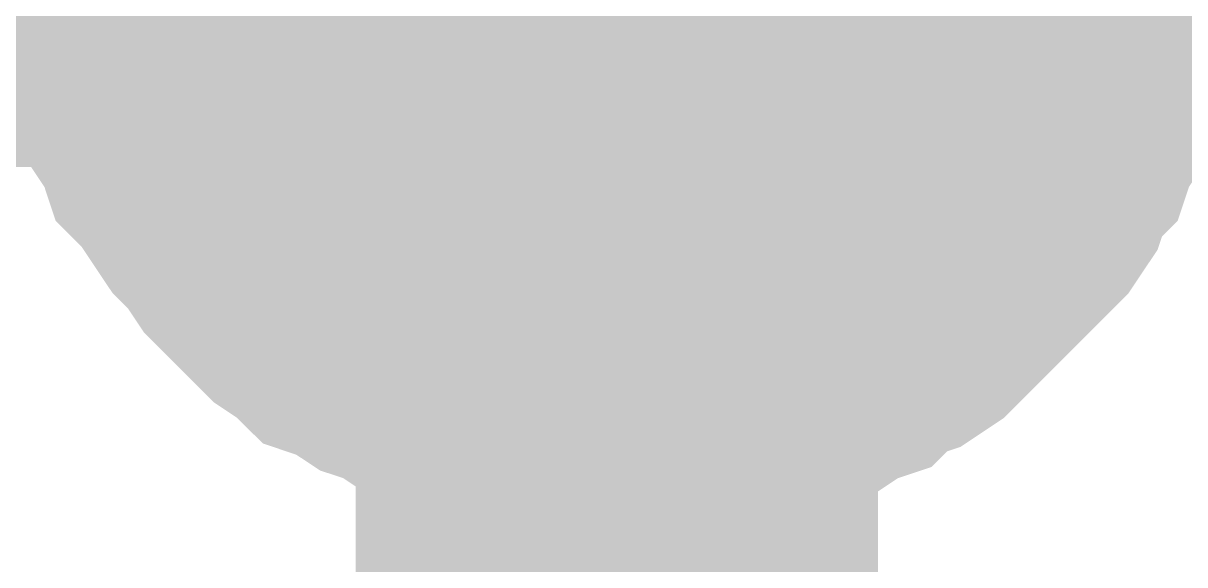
# Model space of a CAD drawing. Header units: inches. Extents: x 0 to 841, y 0 to 594.
# Drawn here: x 256.661 to 258.327, y 304.051 to 304.827 of the extents above; entities that cross this region are included whole.
import ezdxf

# ---------------------------------------------------------------- set-up
doc = ezdxf.new("R2010")
doc.units = ezdxf.units.IN
doc.layers.add('Sheet', color=255, linetype='Continuous')

msp = doc.modelspace()

# ---------------------------------------------------------------- linework, layer by layer
at = {"layer": 'Sheet'}
msp.add_lwpolyline([(257.246, 305, 0.508, 0.508, 1), (257.754, 305, 0.508, 0.508, 1)], format="xyseb", close=True, dxfattribs=at)
for points in [[(252.5156, 299.9983, 0.7493, 0.7493, 0), (257.5125, 299.9983, 0.7493, 0.7493, 0), (257.5125, 304.9955, 0.7493, 0.7493, 0)], [(252.5156, 304.9955, 0.7493, 0.7493, 0), (257.5125, 304.9955, 0.7493, 0.7493, 0), (267.5174, 304.9955, 0.7493, 0.7493, 0)], [(257.5125, 304.2319, 0.2997, 0.2997, 0), (257.4788, 304.2319, 0.2997, 0.2997, 0), (257.4339, 304.2319, 0.2997, 0.2997, 0), (257.4002, 304.2431, 0.2997, 0.2997, 0), (257.3553, 304.2431, 0.2997, 0.2997, 0), (257.3216, 304.2543, 0.2997, 0.2997, 0), (257.2879, 304.2655, 0.2997, 0.2997, 0), (257.2542, 304.2768, 0.2997, 0.2997, 0), (257.2205, 304.288, 0.2997, 0.2997, 0), (257.1868, 304.3105, 0.2997, 0.2997, 0), (257.1531, 304.3217, 0.2997, 0.2997, 0), (257.1194, 304.3441, 0.2997, 0.2997, 0), (257.0858, 304.3554, 0.2997, 0.2997, 0), (257.0633, 304.3778, 0.2997, 0.2997, 0), (257.0296, 304.4003, 0.2997, 0.2997, 0), (256.9959, 304.434, 0.2997, 0.2997, 0), (256.9735, 304.4564, 0.2997, 0.2997, 0), (256.951, 304.4789, 0.2997, 0.2997, 0), (256.9286, 304.5126, 0.2997, 0.2997, 0), (256.9061, 304.5351, 0.2997, 0.2997, 0), (256.8836, 304.5687, 0.2997, 0.2997, 0), (256.8612, 304.6024, 0.2997, 0.2997, 0), (256.8387, 304.6249, 0.2997, 0.2997, 0), (256.8275, 304.6586, 0.2997, 0.2997, 0), (256.805, 304.6923, 0.2997, 0.2997, 0), (256.7938, 304.726, 0.2997, 0.2997, 0), (256.7826, 304.7709, 0.2997, 0.2997, 0), (256.7713, 304.8046, 0.2997, 0.2997, 0), (256.7601, 304.8382, 0.2997, 0.2997, 0), (256.7601, 304.8832, 0.2997, 0.2997, 0), (256.7489, 304.9169, 0.2997, 0.2997, 0), (256.7489, 304.9505, 0.2997, 0.2997, 0), (256.7489, 304.9955, 0.2997, 0.2997, 0)], [(257.5125, 304.2319, 0.2997, 0.2997, 0), (257.4788, 304.2319, 0.2997, 0.2997, 0), (257.4339, 304.2319, 0.2997, 0.2997, 0), (257.4002, 304.2431, 0.2997, 0.2997, 0), (257.3553, 304.2431, 0.2997, 0.2997, 0), (257.3216, 304.2543, 0.2997, 0.2997, 0), (257.2879, 304.2655, 0.2997, 0.2997, 0), (257.2542, 304.2768, 0.2997, 0.2997, 0), (257.2205, 304.288, 0.2997, 0.2997, 0), (257.1868, 304.3105, 0.2997, 0.2997, 0), (257.1531, 304.3217, 0.2997, 0.2997, 0), (257.1194, 304.3441, 0.2997, 0.2997, 0), (257.0858, 304.3554, 0.2997, 0.2997, 0), (257.0633, 304.3778, 0.2997, 0.2997, 0), (257.0296, 304.4003, 0.2997, 0.2997, 0), (256.9959, 304.434, 0.2997, 0.2997, 0), (256.9735, 304.4564, 0.2997, 0.2997, 0), (256.951, 304.4789, 0.2997, 0.2997, 0), (256.9286, 304.5126, 0.2997, 0.2997, 0), (256.9061, 304.5351, 0.2997, 0.2997, 0), (256.8836, 304.5687, 0.2997, 0.2997, 0), (256.8612, 304.6024, 0.2997, 0.2997, 0), (256.8387, 304.6249, 0.2997, 0.2997, 0), (256.8275, 304.6586, 0.2997, 0.2997, 0), (256.805, 304.6923, 0.2997, 0.2997, 0), (256.7938, 304.726, 0.2997, 0.2997, 0), (256.7826, 304.7709, 0.2997, 0.2997, 0), (256.7713, 304.8046, 0.2997, 0.2997, 0), (256.7601, 304.8382, 0.2997, 0.2997, 0), (256.7601, 304.8832, 0.2997, 0.2997, 0), (256.7489, 304.9169, 0.2997, 0.2997, 0), (256.7489, 304.9505, 0.2997, 0.2997, 0), (256.7489, 304.9955, 0.2997, 0.2997, 0)], [(257.5125, 304.4901, 0.2997, 0.2997, 0), (257.49, 304.4901, 0.2997, 0.2997, 0), (257.4563, 304.4901, 0.2997, 0.2997, 0), (257.4339, 304.5014, 0.2997, 0.2997, 0), (257.4114, 304.5014, 0.2997, 0.2997, 0), (257.3889, 304.5014, 0.2997, 0.2997, 0), (257.3665, 304.5126, 0.2997, 0.2997, 0), (257.3328, 304.5238, 0.2997, 0.2997, 0), (257.3103, 304.5351, 0.2997, 0.2997, 0), (257.2879, 304.5351, 0.2997, 0.2997, 0), (257.2654, 304.5463, 0.2997, 0.2997, 0), (257.2542, 304.5575, 0.2997, 0.2997, 0), (257.2317, 304.58, 0.2997, 0.2997, 0), (257.2093, 304.5912, 0.2997, 0.2997, 0), (257.1868, 304.6024, 0.2997, 0.2997, 0), (257.1756, 304.6249, 0.2997, 0.2997, 0), (257.1531, 304.6361, 0.2997, 0.2997, 0), (257.1419, 304.6586, 0.2997, 0.2997, 0), (257.1194, 304.6698, 0.2997, 0.2997, 0), (257.1082, 304.6923, 0.2997, 0.2997, 0), (257.097, 304.7147, 0.2997, 0.2997, 0), (257.0745, 304.7372, 0.2997, 0.2997, 0), (257.0633, 304.7484, 0.2997, 0.2997, 0), (257.0521, 304.7709, 0.2997, 0.2997, 0), (257.0521, 304.7933, 0.2997, 0.2997, 0), (257.0408, 304.8158, 0.2997, 0.2997, 0), (257.0296, 304.8495, 0.2997, 0.2997, 0), (257.0184, 304.8719, 0.2997, 0.2997, 0), (257.0184, 304.8944, 0.2997, 0.2997, 0), (257.0184, 304.9169, 0.2997, 0.2997, 0), (257.0072, 304.9393, 0.2997, 0.2997, 0), (257.0072, 304.973, 0.2997, 0.2997, 0), (257.0072, 304.9955, 0.2997, 0.2997, 0)], [(257.5125, 304.4901, 0.2997, 0.2997, 0), (257.49, 304.4901, 0.2997, 0.2997, 0), (257.4563, 304.4901, 0.2997, 0.2997, 0), (257.4339, 304.5014, 0.2997, 0.2997, 0), (257.4114, 304.5014, 0.2997, 0.2997, 0), (257.3889, 304.5014, 0.2997, 0.2997, 0), (257.3665, 304.5126, 0.2997, 0.2997, 0), (257.3328, 304.5238, 0.2997, 0.2997, 0), (257.3103, 304.5351, 0.2997, 0.2997, 0), (257.2879, 304.5351, 0.2997, 0.2997, 0), (257.2654, 304.5463, 0.2997, 0.2997, 0), (257.2542, 304.5575, 0.2997, 0.2997, 0), (257.2317, 304.58, 0.2997, 0.2997, 0), (257.2093, 304.5912, 0.2997, 0.2997, 0), (257.1868, 304.6024, 0.2997, 0.2997, 0), (257.1756, 304.6249, 0.2997, 0.2997, 0), (257.1531, 304.6361, 0.2997, 0.2997, 0), (257.1419, 304.6586, 0.2997, 0.2997, 0), (257.1194, 304.6698, 0.2997, 0.2997, 0), (257.1082, 304.6923, 0.2997, 0.2997, 0), (257.097, 304.7147, 0.2997, 0.2997, 0), (257.0745, 304.7372, 0.2997, 0.2997, 0), (257.0633, 304.7484, 0.2997, 0.2997, 0), (257.0521, 304.7709, 0.2997, 0.2997, 0), (257.0521, 304.7933, 0.2997, 0.2997, 0), (257.0408, 304.8158, 0.2997, 0.2997, 0), (257.0296, 304.8495, 0.2997, 0.2997, 0), (257.0184, 304.8719, 0.2997, 0.2997, 0), (257.0184, 304.8944, 0.2997, 0.2997, 0), (257.0184, 304.9169, 0.2997, 0.2997, 0), (257.0072, 304.9393, 0.2997, 0.2997, 0), (257.0072, 304.973, 0.2997, 0.2997, 0), (257.0072, 304.9955, 0.2997, 0.2997, 0)], [(258.276, 304.9955, 0.2997, 0.2997, 0), (258.276, 304.9505, 0.2997, 0.2997, 0), (258.276, 304.9169, 0.2997, 0.2997, 0), (258.2648, 304.8832, 0.2997, 0.2997, 0), (258.2648, 304.8382, 0.2997, 0.2997, 0), (258.2536, 304.8046, 0.2997, 0.2997, 0), (258.2423, 304.7709, 0.2997, 0.2997, 0), (258.2311, 304.726, 0.2997, 0.2997, 0), (258.2199, 304.6923, 0.2997, 0.2997, 0), (258.1974, 304.6586, 0.2997, 0.2997, 0), (258.1862, 304.6249, 0.2997, 0.2997, 0), (258.1637, 304.6024, 0.2997, 0.2997, 0), (258.1525, 304.5687, 0.2997, 0.2997, 0), (258.13, 304.5351, 0.2997, 0.2997, 0), (258.1076, 304.5126, 0.2997, 0.2997, 0), (258.0739, 304.4789, 0.2997, 0.2997, 0), (258.0514, 304.4564, 0.2997, 0.2997, 0), (258.029, 304.434, 0.2997, 0.2997, 0), (257.9953, 304.4003, 0.2997, 0.2997, 0), (257.9728, 304.3778, 0.2997, 0.2997, 0), (257.9392, 304.3554, 0.2997, 0.2997, 0), (257.9055, 304.3441, 0.2997, 0.2997, 0), (257.883, 304.3217, 0.2997, 0.2997, 0), (257.8493, 304.3105, 0.2997, 0.2997, 0), (257.8156, 304.288, 0.2997, 0.2997, 0), (257.782, 304.2768, 0.2997, 0.2997, 0), (257.737, 304.2655, 0.2997, 0.2997, 0), (257.7033, 304.2543, 0.2997, 0.2997, 0), (257.6697, 304.2431, 0.2997, 0.2997, 0), (257.6247, 304.2431, 0.2997, 0.2997, 0), (257.5911, 304.2319, 0.2997, 0.2997, 0), (257.5574, 304.2319, 0.2997, 0.2997, 0), (257.5125, 304.2319, 0.2997, 0.2997, 0)], [(258.276, 304.9955, 0.2997, 0.2997, 0), (258.276, 304.9505, 0.2997, 0.2997, 0), (258.276, 304.9169, 0.2997, 0.2997, 0), (258.2648, 304.8832, 0.2997, 0.2997, 0), (258.2648, 304.8382, 0.2997, 0.2997, 0), (258.2536, 304.8046, 0.2997, 0.2997, 0), (258.2423, 304.7709, 0.2997, 0.2997, 0), (258.2311, 304.726, 0.2997, 0.2997, 0), (258.2199, 304.6923, 0.2997, 0.2997, 0), (258.1974, 304.6586, 0.2997, 0.2997, 0), (258.1862, 304.6249, 0.2997, 0.2997, 0), (258.1637, 304.6024, 0.2997, 0.2997, 0), (258.1525, 304.5687, 0.2997, 0.2997, 0), (258.13, 304.5351, 0.2997, 0.2997, 0), (258.1076, 304.5126, 0.2997, 0.2997, 0), (258.0739, 304.4789, 0.2997, 0.2997, 0), (258.0514, 304.4564, 0.2997, 0.2997, 0), (258.029, 304.434, 0.2997, 0.2997, 0), (257.9953, 304.4003, 0.2997, 0.2997, 0), (257.9728, 304.3778, 0.2997, 0.2997, 0), (257.9392, 304.3554, 0.2997, 0.2997, 0), (257.9055, 304.3441, 0.2997, 0.2997, 0), (257.883, 304.3217, 0.2997, 0.2997, 0), (257.8493, 304.3105, 0.2997, 0.2997, 0), (257.8156, 304.288, 0.2997, 0.2997, 0), (257.782, 304.2768, 0.2997, 0.2997, 0), (257.737, 304.2655, 0.2997, 0.2997, 0), (257.7033, 304.2543, 0.2997, 0.2997, 0), (257.6697, 304.2431, 0.2997, 0.2997, 0), (257.6247, 304.2431, 0.2997, 0.2997, 0), (257.5911, 304.2319, 0.2997, 0.2997, 0), (257.5574, 304.2319, 0.2997, 0.2997, 0), (257.5125, 304.2319, 0.2997, 0.2997, 0)], [(258.0178, 304.9955, 0.2997, 0.2997, 0), (258.0178, 304.973, 0.2997, 0.2997, 0), (258.0178, 304.9393, 0.2997, 0.2997, 0), (258.0065, 304.9169, 0.2997, 0.2997, 0), (258.0065, 304.8944, 0.2997, 0.2997, 0), (258.0065, 304.8719, 0.2997, 0.2997, 0), (257.9953, 304.8495, 0.2997, 0.2997, 0), (257.9841, 304.8158, 0.2997, 0.2997, 0), (257.9728, 304.7933, 0.2997, 0.2997, 0), (257.9728, 304.7709, 0.2997, 0.2997, 0), (257.9616, 304.7484, 0.2997, 0.2997, 0), (257.9504, 304.7372, 0.2997, 0.2997, 0), (257.9279, 304.7147, 0.2997, 0.2997, 0), (257.9167, 304.6923, 0.2997, 0.2997, 0), (257.9055, 304.6698, 0.2997, 0.2997, 0), (257.883, 304.6586, 0.2997, 0.2997, 0), (257.8718, 304.6361, 0.2997, 0.2997, 0), (257.8493, 304.6249, 0.2997, 0.2997, 0), (257.8381, 304.6024, 0.2997, 0.2997, 0), (257.8156, 304.5912, 0.2997, 0.2997, 0), (257.7932, 304.58, 0.2997, 0.2997, 0), (257.7707, 304.5575, 0.2997, 0.2997, 0), (257.7595, 304.5463, 0.2997, 0.2997, 0), (257.737, 304.5351, 0.2997, 0.2997, 0), (257.7146, 304.5351, 0.2997, 0.2997, 0), (257.6921, 304.5238, 0.2997, 0.2997, 0), (257.6584, 304.5126, 0.2997, 0.2997, 0), (257.636, 304.5014, 0.2997, 0.2997, 0), (257.6135, 304.5014, 0.2997, 0.2997, 0), (257.5911, 304.5014, 0.2997, 0.2997, 0), (257.5686, 304.4901, 0.2997, 0.2997, 0), (257.5349, 304.4901, 0.2997, 0.2997, 0), (257.5125, 304.4901, 0.2997, 0.2997, 0)], [(258.0178, 304.9955, 0.2997, 0.2997, 0), (258.0178, 304.973, 0.2997, 0.2997, 0), (258.0178, 304.9393, 0.2997, 0.2997, 0), (258.0065, 304.9169, 0.2997, 0.2997, 0), (258.0065, 304.8944, 0.2997, 0.2997, 0), (258.0065, 304.8719, 0.2997, 0.2997, 0), (257.9953, 304.8495, 0.2997, 0.2997, 0), (257.9841, 304.8158, 0.2997, 0.2997, 0), (257.9728, 304.7933, 0.2997, 0.2997, 0), (257.9728, 304.7709, 0.2997, 0.2997, 0), (257.9616, 304.7484, 0.2997, 0.2997, 0), (257.9504, 304.7372, 0.2997, 0.2997, 0), (257.9279, 304.7147, 0.2997, 0.2997, 0), (257.9167, 304.6923, 0.2997, 0.2997, 0), (257.9055, 304.6698, 0.2997, 0.2997, 0), (257.883, 304.6586, 0.2997, 0.2997, 0), (257.8718, 304.6361, 0.2997, 0.2997, 0), (257.8493, 304.6249, 0.2997, 0.2997, 0), (257.8381, 304.6024, 0.2997, 0.2997, 0), (257.8156, 304.5912, 0.2997, 0.2997, 0), (257.7932, 304.58, 0.2997, 0.2997, 0), (257.7707, 304.5575, 0.2997, 0.2997, 0), (257.7595, 304.5463, 0.2997, 0.2997, 0), (257.737, 304.5351, 0.2997, 0.2997, 0), (257.7146, 304.5351, 0.2997, 0.2997, 0), (257.6921, 304.5238, 0.2997, 0.2997, 0), (257.6584, 304.5126, 0.2997, 0.2997, 0), (257.636, 304.5014, 0.2997, 0.2997, 0), (257.6135, 304.5014, 0.2997, 0.2997, 0), (257.5911, 304.5014, 0.2997, 0.2997, 0), (257.5686, 304.4901, 0.2997, 0.2997, 0), (257.5349, 304.4901, 0.2997, 0.2997, 0), (257.5125, 304.4901, 0.2997, 0.2997, 0)], [(257.5125, 304.2319, 0.0991, 0.0991, 0), (257.4788, 304.2319, 0.0991, 0.0991, 0), (257.4339, 304.2319, 0.0991, 0.0991, 0), (257.4002, 304.2431, 0.0991, 0.0991, 0), (257.3553, 304.2431, 0.0991, 0.0991, 0), (257.3216, 304.2543, 0.0991, 0.0991, 0), (257.2879, 304.2655, 0.0991, 0.0991, 0), (257.2542, 304.2768, 0.0991, 0.0991, 0), (257.2205, 304.288, 0.0991, 0.0991, 0), (257.1868, 304.3105, 0.0991, 0.0991, 0), (257.1531, 304.3217, 0.0991, 0.0991, 0), (257.1194, 304.3441, 0.0991, 0.0991, 0), (257.0858, 304.3554, 0.0991, 0.0991, 0), (257.0633, 304.3778, 0.0991, 0.0991, 0), (257.0296, 304.4003, 0.0991, 0.0991, 0), (256.9959, 304.434, 0.0991, 0.0991, 0), (256.9735, 304.4564, 0.0991, 0.0991, 0), (256.951, 304.4789, 0.0991, 0.0991, 0), (256.9286, 304.5126, 0.0991, 0.0991, 0), (256.9061, 304.5351, 0.0991, 0.0991, 0), (256.8836, 304.5687, 0.0991, 0.0991, 0), (256.8612, 304.6024, 0.0991, 0.0991, 0), (256.8387, 304.6249, 0.0991, 0.0991, 0), (256.8275, 304.6586, 0.0991, 0.0991, 0), (256.805, 304.6923, 0.0991, 0.0991, 0), (256.7938, 304.726, 0.0991, 0.0991, 0), (256.7826, 304.7709, 0.0991, 0.0991, 0), (256.7713, 304.8046, 0.0991, 0.0991, 0), (256.7601, 304.8382, 0.0991, 0.0991, 0), (256.7601, 304.8832, 0.0991, 0.0991, 0)], [(257.5125, 304.2319, 0.0991, 0.0991, 0), (257.4788, 304.2319, 0.0991, 0.0991, 0), (257.4339, 304.2319, 0.0991, 0.0991, 0), (257.4002, 304.2431, 0.0991, 0.0991, 0), (257.3553, 304.2431, 0.0991, 0.0991, 0), (257.3216, 304.2543, 0.0991, 0.0991, 0), (257.2879, 304.2655, 0.0991, 0.0991, 0), (257.2542, 304.2768, 0.0991, 0.0991, 0), (257.2205, 304.288, 0.0991, 0.0991, 0), (257.1868, 304.3105, 0.0991, 0.0991, 0), (257.1531, 304.3217, 0.0991, 0.0991, 0), (257.1194, 304.3441, 0.0991, 0.0991, 0), (257.0858, 304.3554, 0.0991, 0.0991, 0), (257.0633, 304.3778, 0.0991, 0.0991, 0), (257.0296, 304.4003, 0.0991, 0.0991, 0), (256.9959, 304.434, 0.0991, 0.0991, 0), (256.9735, 304.4564, 0.0991, 0.0991, 0), (256.951, 304.4789, 0.0991, 0.0991, 0), (256.9286, 304.5126, 0.0991, 0.0991, 0), (256.9061, 304.5351, 0.0991, 0.0991, 0), (256.8836, 304.5687, 0.0991, 0.0991, 0), (256.8612, 304.6024, 0.0991, 0.0991, 0), (256.8387, 304.6249, 0.0991, 0.0991, 0), (256.8275, 304.6586, 0.0991, 0.0991, 0), (256.805, 304.6923, 0.0991, 0.0991, 0), (256.7938, 304.726, 0.0991, 0.0991, 0), (256.7826, 304.7709, 0.0991, 0.0991, 0), (256.7713, 304.8046, 0.0991, 0.0991, 0), (256.7601, 304.8382, 0.0991, 0.0991, 0), (256.7601, 304.8832, 0.0991, 0.0991, 0)], [(257.5125, 304.4901, 0.0991, 0.0991, 0), (257.49, 304.4901, 0.0991, 0.0991, 0), (257.4563, 304.4901, 0.0991, 0.0991, 0), (257.4339, 304.5014, 0.0991, 0.0991, 0), (257.4114, 304.5014, 0.0991, 0.0991, 0), (257.3889, 304.5014, 0.0991, 0.0991, 0), (257.3665, 304.5126, 0.0991, 0.0991, 0), (257.3328, 304.5238, 0.0991, 0.0991, 0), (257.3103, 304.5351, 0.0991, 0.0991, 0), (257.2879, 304.5351, 0.0991, 0.0991, 0), (257.2654, 304.5463, 0.0991, 0.0991, 0), (257.2542, 304.5575, 0.0991, 0.0991, 0), (257.2317, 304.58, 0.0991, 0.0991, 0), (257.2093, 304.5912, 0.0991, 0.0991, 0), (257.1868, 304.6024, 0.0991, 0.0991, 0), (257.1756, 304.6249, 0.0991, 0.0991, 0), (257.1531, 304.6361, 0.0991, 0.0991, 0), (257.1419, 304.6586, 0.0991, 0.0991, 0), (257.1194, 304.6698, 0.0991, 0.0991, 0), (257.1082, 304.6923, 0.0991, 0.0991, 0), (257.097, 304.7147, 0.0991, 0.0991, 0), (257.0745, 304.7372, 0.0991, 0.0991, 0), (257.0633, 304.7484, 0.0991, 0.0991, 0), (257.0521, 304.7709, 0.0991, 0.0991, 0), (257.0521, 304.7933, 0.0991, 0.0991, 0), (257.0408, 304.8158, 0.0991, 0.0991, 0), (257.0296, 304.8495, 0.0991, 0.0991, 0), (257.0184, 304.8719, 0.0991, 0.0991, 0), (257.0184, 304.8944, 0.0991, 0.0991, 0)], [(257.5125, 304.4901, 0.0991, 0.0991, 0), (257.49, 304.4901, 0.0991, 0.0991, 0), (257.4563, 304.4901, 0.0991, 0.0991, 0), (257.4339, 304.5014, 0.0991, 0.0991, 0), (257.4114, 304.5014, 0.0991, 0.0991, 0), (257.3889, 304.5014, 0.0991, 0.0991, 0), (257.3665, 304.5126, 0.0991, 0.0991, 0), (257.3328, 304.5238, 0.0991, 0.0991, 0), (257.3103, 304.5351, 0.0991, 0.0991, 0), (257.2879, 304.5351, 0.0991, 0.0991, 0), (257.2654, 304.5463, 0.0991, 0.0991, 0), (257.2542, 304.5575, 0.0991, 0.0991, 0), (257.2317, 304.58, 0.0991, 0.0991, 0), (257.2093, 304.5912, 0.0991, 0.0991, 0), (257.1868, 304.6024, 0.0991, 0.0991, 0), (257.1756, 304.6249, 0.0991, 0.0991, 0), (257.1531, 304.6361, 0.0991, 0.0991, 0), (257.1419, 304.6586, 0.0991, 0.0991, 0), (257.1194, 304.6698, 0.0991, 0.0991, 0), (257.1082, 304.6923, 0.0991, 0.0991, 0), (257.097, 304.7147, 0.0991, 0.0991, 0), (257.0745, 304.7372, 0.0991, 0.0991, 0), (257.0633, 304.7484, 0.0991, 0.0991, 0), (257.0521, 304.7709, 0.0991, 0.0991, 0), (257.0521, 304.7933, 0.0991, 0.0991, 0), (257.0408, 304.8158, 0.0991, 0.0991, 0), (257.0296, 304.8495, 0.0991, 0.0991, 0), (257.0184, 304.8719, 0.0991, 0.0991, 0), (257.0184, 304.8944, 0.0991, 0.0991, 0)], [(258.0065, 304.8944, 0.0991, 0.0991, 0), (258.0065, 304.8719, 0.0991, 0.0991, 0), (257.9953, 304.8495, 0.0991, 0.0991, 0), (257.9841, 304.8158, 0.0991, 0.0991, 0), (257.9728, 304.7933, 0.0991, 0.0991, 0), (257.9728, 304.7709, 0.0991, 0.0991, 0), (257.9616, 304.7484, 0.0991, 0.0991, 0), (257.9504, 304.7372, 0.0991, 0.0991, 0), (257.9279, 304.7147, 0.0991, 0.0991, 0), (257.9167, 304.6923, 0.0991, 0.0991, 0), (257.9055, 304.6698, 0.0991, 0.0991, 0), (257.883, 304.6586, 0.0991, 0.0991, 0), (257.8718, 304.6361, 0.0991, 0.0991, 0), (257.8493, 304.6249, 0.0991, 0.0991, 0), (257.8381, 304.6024, 0.0991, 0.0991, 0), (257.8156, 304.5912, 0.0991, 0.0991, 0), (257.7932, 304.58, 0.0991, 0.0991, 0), (257.7707, 304.5575, 0.0991, 0.0991, 0), (257.7595, 304.5463, 0.0991, 0.0991, 0), (257.737, 304.5351, 0.0991, 0.0991, 0), (257.7146, 304.5351, 0.0991, 0.0991, 0), (257.6921, 304.5238, 0.0991, 0.0991, 0), (257.6584, 304.5126, 0.0991, 0.0991, 0), (257.636, 304.5014, 0.0991, 0.0991, 0), (257.6135, 304.5014, 0.0991, 0.0991, 0), (257.5911, 304.5014, 0.0991, 0.0991, 0), (257.5686, 304.4901, 0.0991, 0.0991, 0), (257.5349, 304.4901, 0.0991, 0.0991, 0), (257.5125, 304.4901, 0.0991, 0.0991, 0)], [(258.0065, 304.8944, 0.0991, 0.0991, 0), (258.0065, 304.8719, 0.0991, 0.0991, 0), (257.9953, 304.8495, 0.0991, 0.0991, 0), (257.9841, 304.8158, 0.0991, 0.0991, 0), (257.9728, 304.7933, 0.0991, 0.0991, 0), (257.9728, 304.7709, 0.0991, 0.0991, 0), (257.9616, 304.7484, 0.0991, 0.0991, 0), (257.9504, 304.7372, 0.0991, 0.0991, 0), (257.9279, 304.7147, 0.0991, 0.0991, 0), (257.9167, 304.6923, 0.0991, 0.0991, 0), (257.9055, 304.6698, 0.0991, 0.0991, 0), (257.883, 304.6586, 0.0991, 0.0991, 0), (257.8718, 304.6361, 0.0991, 0.0991, 0), (257.8493, 304.6249, 0.0991, 0.0991, 0), (257.8381, 304.6024, 0.0991, 0.0991, 0), (257.8156, 304.5912, 0.0991, 0.0991, 0), (257.7932, 304.58, 0.0991, 0.0991, 0), (257.7707, 304.5575, 0.0991, 0.0991, 0), (257.7595, 304.5463, 0.0991, 0.0991, 0), (257.737, 304.5351, 0.0991, 0.0991, 0), (257.7146, 304.5351, 0.0991, 0.0991, 0), (257.6921, 304.5238, 0.0991, 0.0991, 0), (257.6584, 304.5126, 0.0991, 0.0991, 0), (257.636, 304.5014, 0.0991, 0.0991, 0), (257.6135, 304.5014, 0.0991, 0.0991, 0), (257.5911, 304.5014, 0.0991, 0.0991, 0), (257.5686, 304.4901, 0.0991, 0.0991, 0), (257.5349, 304.4901, 0.0991, 0.0991, 0), (257.5125, 304.4901, 0.0991, 0.0991, 0)], [(258.2648, 304.8832, 0.0991, 0.0991, 0), (258.2648, 304.8382, 0.0991, 0.0991, 0), (258.2536, 304.8046, 0.0991, 0.0991, 0), (258.2423, 304.7709, 0.0991, 0.0991, 0), (258.2311, 304.726, 0.0991, 0.0991, 0), (258.2199, 304.6923, 0.0991, 0.0991, 0), (258.1974, 304.6586, 0.0991, 0.0991, 0), (258.1862, 304.6249, 0.0991, 0.0991, 0), (258.1637, 304.6024, 0.0991, 0.0991, 0), (258.1525, 304.5687, 0.0991, 0.0991, 0), (258.13, 304.5351, 0.0991, 0.0991, 0), (258.1076, 304.5126, 0.0991, 0.0991, 0), (258.0739, 304.4789, 0.0991, 0.0991, 0), (258.0514, 304.4564, 0.0991, 0.0991, 0), (258.029, 304.434, 0.0991, 0.0991, 0), (257.9953, 304.4003, 0.0991, 0.0991, 0), (257.9728, 304.3778, 0.0991, 0.0991, 0), (257.9392, 304.3554, 0.0991, 0.0991, 0), (257.9055, 304.3441, 0.0991, 0.0991, 0), (257.883, 304.3217, 0.0991, 0.0991, 0), (257.8493, 304.3105, 0.0991, 0.0991, 0), (257.8156, 304.288, 0.0991, 0.0991, 0), (257.782, 304.2768, 0.0991, 0.0991, 0), (257.737, 304.2655, 0.0991, 0.0991, 0), (257.7033, 304.2543, 0.0991, 0.0991, 0), (257.6697, 304.2431, 0.0991, 0.0991, 0), (257.6247, 304.2431, 0.0991, 0.0991, 0), (257.5911, 304.2319, 0.0991, 0.0991, 0), (257.5574, 304.2319, 0.0991, 0.0991, 0), (257.5125, 304.2319, 0.0991, 0.0991, 0)], [(258.2648, 304.8832, 0.0991, 0.0991, 0), (258.2648, 304.8382, 0.0991, 0.0991, 0), (258.2536, 304.8046, 0.0991, 0.0991, 0), (258.2423, 304.7709, 0.0991, 0.0991, 0), (258.2311, 304.726, 0.0991, 0.0991, 0), (258.2199, 304.6923, 0.0991, 0.0991, 0), (258.1974, 304.6586, 0.0991, 0.0991, 0), (258.1862, 304.6249, 0.0991, 0.0991, 0), (258.1637, 304.6024, 0.0991, 0.0991, 0), (258.1525, 304.5687, 0.0991, 0.0991, 0), (258.13, 304.5351, 0.0991, 0.0991, 0), (258.1076, 304.5126, 0.0991, 0.0991, 0), (258.0739, 304.4789, 0.0991, 0.0991, 0), (258.0514, 304.4564, 0.0991, 0.0991, 0), (258.029, 304.434, 0.0991, 0.0991, 0), (257.9953, 304.4003, 0.0991, 0.0991, 0), (257.9728, 304.3778, 0.0991, 0.0991, 0), (257.9392, 304.3554, 0.0991, 0.0991, 0), (257.9055, 304.3441, 0.0991, 0.0991, 0), (257.883, 304.3217, 0.0991, 0.0991, 0), (257.8493, 304.3105, 0.0991, 0.0991, 0), (257.8156, 304.288, 0.0991, 0.0991, 0), (257.782, 304.2768, 0.0991, 0.0991, 0), (257.737, 304.2655, 0.0991, 0.0991, 0), (257.7033, 304.2543, 0.0991, 0.0991, 0), (257.6697, 304.2431, 0.0991, 0.0991, 0), (257.6247, 304.2431, 0.0991, 0.0991, 0), (257.5911, 304.2319, 0.0991, 0.0991, 0), (257.5574, 304.2319, 0.0991, 0.0991, 0), (257.5125, 304.2319, 0.0991, 0.0991, 0)]]:
    msp.add_lwpolyline(points, format="xyseb", dxfattribs=at)

doc.saveas('drawing.dxf')
